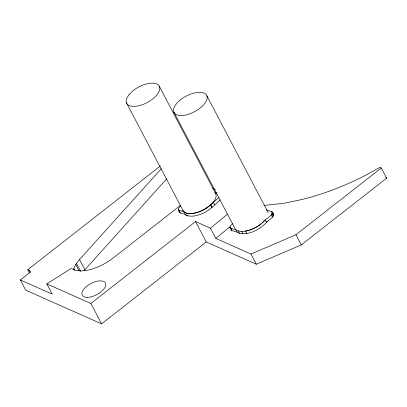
<?xml version="1.0" encoding="UTF-8"?>
<svg xmlns="http://www.w3.org/2000/svg" width="407" height="407" viewBox="0 0 407 407"><rect width="100%" height="100%" fill="white"/><g stroke="black" fill="none" stroke-linecap="round" stroke-linejoin="round"><path stroke-width="0.61" d="M262.54 222.593C264.759 218.569 272.481 216.855 272.125 211.859L266.361 209.89M179.645 211.279L179.762 212.546L180.255 212.953L185.434 214.484A18.432 8.852 -27.7 0 0 211.584 207.814L220.289 199.842M231.349 228.932L231.466 230.194L231.959 230.606L237.225 232.163C240.054 234.086 243.595 233.964 246.846 233.506A18.432 8.852 -27.7 0 0 266.341 222.466L267.063 221.377M232.55 223.738L230.474 225.768L230.001 227.233L230.209 227.803C235.104 229.502 240.115 232.555 245.589 231.11A18.432 8.852 -27.7 0 0 265.084 220.065L266.422 222.339C268.829 219.678 276.694 216.346 272.125 211.859M73.596 269.866C74.278 265.868 77.081 262.601 79.518 259.508L161.289 168.732M272.319 212.53L273.575 214.927M84.107 270.65L166.631 178.902M193.778 213.344L198.077 212.24C206.588 209.717 212.479 202.92 218.976 197.334M180.764 206.003L178.332 208.776L178.449 210.043L179.762 212.546M180.367 205.428L112.561 258.481L106.583 262.586C99.705 266.422 92.343 269.749 84.453 270.711L80.896 270.894L75.427 270.294L71.2 268.417L46.846 283.903L90.873 303.464L195.548 221.571L210.45 228.195L227.574 214.092M210.45 228.195L215.817 238.416L230.006 226.73M29.431 272.955L27.742 269.739L160.373 165.975M264.082 205.408L284.01 203.246L301.043 199.705C324.104 194.124 346.627 185.241 367.465 174.282L380.265 167.196L381.308 167.999L386.65 178.169L301.266 244.907L256.313 264.209L206.252 241.967L101.582 323.86L25.692 290.14L20.35 279.97L28.775 273.377A3.465 1.664 -27.7 0 0 29.553 270.543L27.742 269.739M261.162 223.677L258.399 225.834A18.432 8.852 -27.7 0 1 245.538 231.105M256.313 264.209L250.971 254.034L215.817 238.416M250.971 254.034L295.925 234.732L381.308 167.999M206.583 208.089L210.567 205.006L211.884 207.509L212.098 207.341L210.785 204.833M193.717 213.354L189.804 213.69L186.538 213.237M235.968 229.767L237.281 232.173M189.865 213.68C187.561 215.013 181.41 208.638 185.465 214.525M178.449 210.043L184.213 212.006M214.606 192.129L216.992 193.01M215.379 189.581L212.561 188.385M20.35 279.97L52.208 294.124L46.846 283.903M385.953 177.64L386.65 178.169M272.888 213.843L273.382 214.255M295.925 234.732L301.266 244.907M272.308 212.368L273.57 214.769M271.632 211.447L272.639 213.365M272.242 213.12L273.499 215.517M271.856 213.889L273.117 216.285M271.21 214.682L272.466 217.079M206.914 95.874A18.432 8.852 -27.7 0 1 184.732 115.196A18.432 8.852 -27.7 0 1 179.441 100.692A18.432 8.852 -27.7 0 1 206.914 95.874L268.147 212.505M245.589 231.11L246.846 233.506M241.677 231.446L242.933 233.842M238.41 230.988L239.672 233.389M173.809 111.966L235.338 229.156M159.549 86.706L215.852 193.946M230.703 228.21L231.959 230.606M230.077 227.442L231.466 230.194M213.273 202.299L214.586 204.807M195.548 221.571L206.252 241.967M126.445 102.798L183.562 211.594M178.943 210.45L180.255 212.953M178.317 209.681L179.629 212.184M79.518 259.508L84.854 269.678M76.516 263.39L80.734 271.423M75.768 264.499L79.141 270.925M73.759 268.691L74.603 270.299M90.873 303.464L101.582 323.86M29.553 270.543L30.398 272.151M187.535 216.005A18.432 8.852 -27.7 0 1 185.699 214.972M215.308 192.923A18.432 8.852 -27.7 0 1 203.429 209.824A18.432 8.852 -27.7 0 1 182.748 210.037M129.131 94.521L127.132 97.532A18.432 8.852 -27.7 0 0 144.597 103.795A18.432 8.852 -27.7 0 0 157.504 84.325A18.432 8.852 -27.7 0 0 129.131 94.521M87.734 297.354A13.11 6.293 -27.7 0 0 105.779 284.625A13.11 6.293 -27.7 0 0 87.917 285.343A13.11 6.293 -27.7 0 0 87.734 297.354"/></g></svg>
